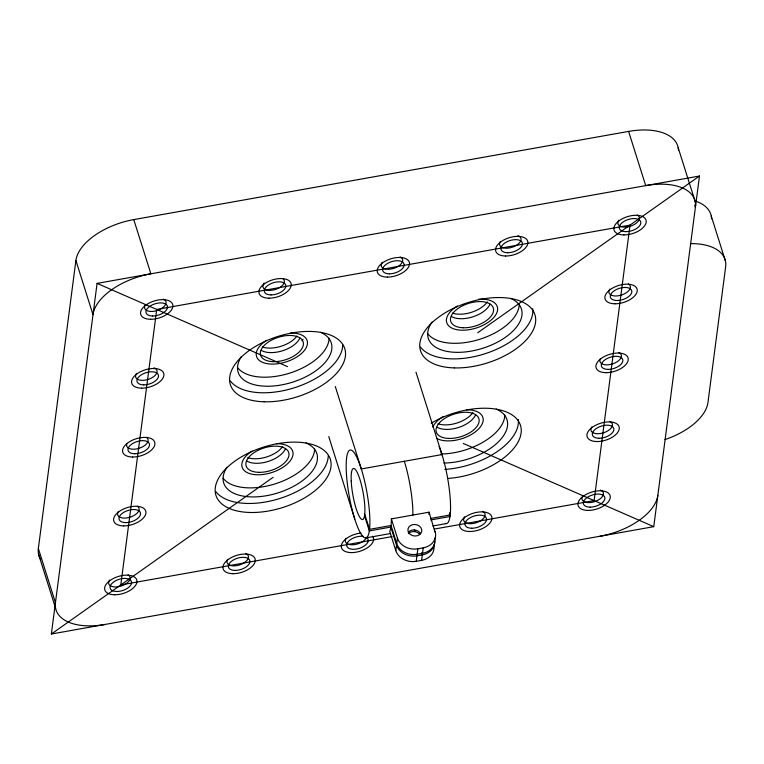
<?xml version="1.0" encoding="UTF-8"?>
<svg xmlns="http://www.w3.org/2000/svg" width="764" height="764" viewBox="0 0 764 764"><rect width="100%" height="100%" fill="white"/><g stroke="black" fill="none" stroke-linecap="round" stroke-linejoin="round"><path stroke-width="1.15" d="M40.626 559.353A55.791 29.481 -17.5 0 1 38.353 548.504L75.903 260.486A55.791 29.481 -17.5 0 1 133.776 219.593L628.61 131.408A55.791 29.481 -17.5 0 1 678.461 150.355M51.36 634.015L97.085 283.387L699.48 176.035L653.755 526.663L51.36 634.015L273.12 477.309M433.79 545.152A16.741 13.8 7.4 0 1 421.604 560.356L416.227 561.311A16.741 13.8 7.4 0 1 395.819 550.634L396.535 545.152L390.824 527.064L369.318 530.904L364.543 515.757M434.706 538.114A16.741 13.8 7.4 0 1 422.521 553.308L417.144 554.263A16.741 13.8 7.4 0 1 396.736 543.586L397.452 538.114L391.388 518.899L429.043 512.186L435.012 532.088M416.227 561.311L416.943 555.829A16.741 13.8 7.4 0 1 396.535 545.152M417.144 554.263L417.86 548.791A16.741 13.8 7.4 0 1 397.452 538.114M421.604 560.356L422.32 554.874L421.642 552.725M422.521 553.308L423.237 547.826A16.741 13.8 7.4 0 0 435.098 531.4M477.72 332.741L699.48 176.035M430.944 518.393L450.197 514.965L449.518 512.797M430.743 519.959L449.996 516.521L449.308 514.363M365.574 537.971A44.627 9.034 79.9 0 0 362.174 471.846A44.627 9.034 79.9 0 0 346.34 472.19A44.627 9.034 79.9 0 0 365.574 537.971L390.509 533.53M432.968 525.957L446.252 523.588M392.104 536.595L120.798 584.947L156.725 309.449L630.042 225.103L594.115 500.601L434.382 529.06M417.86 548.791L423.237 547.826M416.943 555.829L422.32 554.874A16.741 13.8 7.4 0 0 434.496 539.67M97.085 283.387L287.56 366.624M463.28 443.426L653.755 526.663M38.506 554.043L55.591 608.249M711.255 216.069L725.494 261.24M678.155 147.595L695.25 201.801M694.686 205.077L695.402 207.34A55.791 29.481 -17.5 0 0 645.695 185.614L628.61 131.408M415.979 372.144L441.974 454.58L361.296 468.953L335.3 386.517M414.327 529.528L414.986 531.629M396.736 543.586L391.034 525.508L369.518 529.337L364.743 514.191M395.819 550.634L389.755 531.419A44.627 9.034 79.9 0 0 391.388 518.899M328.768 436.607L354.763 519.043M133.776 219.593L150.871 273.798A55.791 29.481 -17.5 0 0 92.998 314.692L75.903 260.486M38.353 548.504L55.438 602.71A55.791 29.481 -17.5 0 0 105.145 624.436M690.589 243.63A55.791 29.481 -17.5 0 1 725.647 266.779L707.951 402.513A55.791 29.481 -17.5 0 1 665.043 439.558M694.696 200.846A55.791 29.481 -17.5 0 1 711.561 218.838M320.508 332.292A48.82 25.795 -17.5 0 1 320.488 367.083A48.82 25.795 -17.5 0 1 259.645 385.744A48.82 25.795 -17.5 0 1 241.405 356.559M296.986 336.055A22.318 11.794 -17.5 0 1 262.262 346.98M306.077 442.977A48.82 25.795 -17.5 0 1 306.058 477.767A48.82 25.795 -17.5 0 1 245.215 496.428A48.82 25.795 -17.5 0 1 226.965 467.243M282.737 446.472A22.318 11.794 -17.5 0 1 247.832 457.665M510.677 298.399A48.82 25.795 -17.5 0 1 510.4 333.41A48.82 25.795 -17.5 0 1 449.175 351.765A48.82 25.795 -17.5 0 1 432.023 321.988M487.337 301.904A22.318 11.794 -17.5 0 1 452.422 313.097M496.237 409.093A48.82 25.795 -17.5 0 1 499.083 441.153A48.82 25.795 -17.5 0 1 443.75 463.032M472.897 412.589A22.318 11.794 -17.5 0 1 437.992 423.781M466.479 409.81A26.501 14 -17.5 0 1 477.834 429.75A26.501 14 -17.5 0 1 436.531 438.259M432.816 427.124A26.501 14 -17.5 0 1 442.986 416.676M475.6 414.833A22.318 11.794 -17.5 0 1 458.467 427.506A22.318 11.794 -17.5 0 1 437.008 427.191M478.579 299.221A26.501 14 -17.5 0 1 494.575 316.544A26.501 14 -17.5 0 1 454.943 329.246A26.501 14 -17.5 0 1 457.426 305.992M490.03 304.139A22.318 11.794 -17.5 0 1 472.897 316.821A22.318 11.794 -17.5 0 1 451.438 316.506M303.041 339.235A26.501 14 -17.5 0 1 302.047 340.763M290.75 333.008A26.501 14 -17.5 0 1 303.747 351.239A26.501 14 -17.5 0 1 264.611 363.081A26.501 14 -17.5 0 1 266.541 340.333M299.87 338.032A22.318 11.794 -17.5 0 1 282.737 350.714A22.318 11.794 -17.5 0 1 261.278 350.389M276.32 443.693A26.501 14 -17.5 0 1 289.317 461.924A26.501 14 -17.5 0 1 250.181 473.766A26.501 14 -17.5 0 1 252.11 451.018M285.44 448.716A22.318 11.794 -17.5 0 1 268.307 461.399A22.318 11.794 -17.5 0 1 246.848 461.074M431.23 423.189A59.974 31.696 -17.5 0 1 520.494 425.443A59.974 31.696 -17.5 0 1 448.449 478.388M657.842 495.359A55.791 29.481 -17.5 0 1 599.969 536.252M328.262 455.602A59.974 31.696 -17.5 0 1 280.321 498.338A59.974 31.696 -17.5 0 1 215.859 491.634M314.625 448.926A48.82 25.795 -17.5 0 1 275.603 483.707A48.82 25.795 -17.5 0 1 223.136 478.254M518.288 419.398A59.974 31.696 -17.5 0 1 444.849 469.411M504.784 415.033A48.82 25.795 -17.5 0 1 440.904 453.997M342.692 344.917A59.974 31.696 -17.5 0 1 294.751 387.654A59.974 31.696 -17.5 0 1 230.289 380.949M329.055 338.242A48.82 25.795 -17.5 0 1 290.034 373.023A48.82 25.795 -17.5 0 1 237.566 367.57M532.728 308.713A59.974 31.696 -17.5 0 1 486.945 353.092A59.974 31.696 -17.5 0 1 420.448 347.057M519.214 304.349A48.82 25.795 -17.5 0 1 480.203 339.14A48.82 25.795 -17.5 0 1 427.725 333.677M637.281 215.037A11.154 5.892 -17.5 0 1 636.393 223.088A11.154 5.892 -17.5 0 1 622.526 226.965A11.154 5.892 -17.5 0 1 618.821 220.194M628.304 283.912A11.154 5.892 -17.5 0 1 627.406 291.963A11.154 5.892 -17.5 0 1 613.549 295.84A11.154 5.892 -17.5 0 1 609.844 289.069M128.037 574.881A11.154 5.892 -17.5 0 1 127.149 582.942A11.154 5.892 -17.5 0 1 113.292 586.809A11.154 5.892 -17.5 0 1 109.586 580.038M163.486 299.154A11.154 5.892 -17.5 0 1 163.591 307.004A11.154 5.892 -17.5 0 1 149.868 311.406A11.154 5.892 -17.5 0 1 145.208 305.008M146.44 437.4A11.154 5.892 -17.5 0 1 139.21 448.277A11.154 5.892 -17.5 0 1 126.805 443.693M153.984 367.818A11.154 5.892 -17.5 0 1 154.767 375.726A11.154 5.892 -17.5 0 1 140.662 380.252A11.154 5.892 -17.5 0 1 136.527 373.415M137.453 506.274A11.154 5.892 -17.5 0 1 129.46 517.381A11.154 5.892 -17.5 0 1 118.267 511.632M609.853 421.422A11.154 5.892 -17.5 0 1 609.796 429.425A11.154 5.892 -17.5 0 1 595.796 433.618A11.154 5.892 -17.5 0 1 591.88 426.818M618.84 352.548A11.154 5.892 -17.5 0 1 612.9 363.798A11.154 5.892 -17.5 0 1 600.313 358.879M600.351 490.096A11.154 5.892 -17.5 0 1 601.297 497.851A11.154 5.892 -17.5 0 1 587.478 502.578A11.154 5.892 -17.5 0 1 582.598 496.161M400.145 256.971A11.154 5.892 -17.5 0 1 400.078 264.974A11.154 5.892 -17.5 0 1 386.087 269.176A11.154 5.892 -17.5 0 1 382.162 262.367M517.944 235.684A11.154 5.892 -17.5 0 1 518.899 243.439A11.154 5.892 -17.5 0 1 505.08 248.166A11.154 5.892 -17.5 0 1 500.2 241.749M282.728 278.554A11.154 5.892 -17.5 0 1 280.856 286.777A11.154 5.892 -17.5 0 1 266.923 290.1A11.154 5.892 -17.5 0 1 264.182 282.986M245.884 553.566A11.154 5.892 -17.5 0 1 245.989 561.416A11.154 5.892 -17.5 0 1 232.266 565.818A11.154 5.892 -17.5 0 1 227.615 559.42M482.542 511.383A11.154 5.892 -17.5 0 1 482.485 519.386A11.154 5.892 -17.5 0 1 468.494 523.588A11.154 5.892 -17.5 0 1 464.569 516.779M366.567 537.254A11.154 5.892 -17.5 0 1 352.949 544.78A11.154 5.892 -17.5 0 1 345.939 538.334M372.641 536.261A16.741 8.843 -17.5 0 1 360.073 551.226A16.741 8.843 -17.5 0 1 341.279 546.098A16.741 8.843 -17.5 0 1 360.961 533.071M404.318 461.284A44.627 9.034 79.9 0 1 412.904 515.06M439.09 446.51A44.627 9.034 79.9 0 1 450.101 497.03A44.627 9.034 79.9 0 1 445.297 523.388M408.358 533.597A6.971 5.749 7.4 0 1 419.799 534.428M408.282 532.365A6.971 5.749 7.4 0 1 414.68 529.996A6.971 5.749 7.4 0 1 420.506 533.664M429.043 512.186A44.627 9.034 79.9 0 1 428.996 514.42M366.558 537.484A11.154 5.892 -17.5 0 1 359.452 548.323A11.154 5.892 -17.5 0 1 346.875 543.93A11.154 5.892 -17.5 0 1 363.33 536.357M448.86 438.44A22.318 11.794 -17.5 0 0 479.038 419.302A22.318 11.794 -17.5 0 0 444.858 418.319A22.318 11.794 -17.5 0 0 448.86 438.44M463.29 327.756A22.318 11.794 -17.5 0 0 493.477 308.618A22.318 11.794 -17.5 0 0 459.298 307.634A22.318 11.794 -17.5 0 0 463.29 327.756M273.13 361.639A22.318 11.794 -17.5 0 0 303.308 342.511A22.318 11.794 -17.5 0 0 269.138 341.518A22.318 11.794 -17.5 0 0 273.13 361.639M258.7 472.324A22.318 11.794 -17.5 0 0 288.878 453.195A22.318 11.794 -17.5 0 0 254.698 452.212A22.318 11.794 -17.5 0 0 258.7 472.324M454.265 367.904A59.974 31.696 -17.5 0 0 535.373 316.477A59.974 31.696 -17.5 0 0 443.521 313.832A59.974 31.696 -17.5 0 0 454.265 367.904M249.675 512.472A59.974 31.696 -17.5 0 0 330.774 461.055A59.974 31.696 -17.5 0 0 238.922 458.4A59.974 31.696 -17.5 0 0 249.675 512.472M264.105 401.788A59.974 31.696 -17.5 0 0 345.213 350.37A59.974 31.696 -17.5 0 0 253.352 347.716A59.974 31.696 -17.5 0 0 264.105 401.788M623.959 234.92A16.741 8.843 -17.5 0 0 646.067 220.29A16.741 8.843 -17.5 0 0 620.091 220.089A16.741 8.843 -17.5 0 0 623.959 234.92M614.982 303.795A16.741 8.843 -17.5 0 0 637.09 289.164A16.741 8.843 -17.5 0 0 611.114 288.964A16.741 8.843 -17.5 0 0 614.982 303.795M114.724 594.774A16.741 8.843 -17.5 0 0 136.823 580.143A16.741 8.843 -17.5 0 0 110.856 579.933A16.741 8.843 -17.5 0 0 114.724 594.774M150.642 319.276A16.741 8.843 -17.5 0 0 172.75 304.645A16.741 8.843 -17.5 0 0 146.774 304.435A16.741 8.843 -17.5 0 0 150.642 319.276M132.678 457.025A16.741 8.843 -17.5 0 0 154.786 442.394A16.741 8.843 -17.5 0 0 128.81 442.184A16.741 8.843 -17.5 0 0 132.678 457.025M141.665 388.15A16.741 8.843 -17.5 0 0 163.773 373.52A16.741 8.843 -17.5 0 0 137.797 373.309A16.741 8.843 -17.5 0 0 141.665 388.15M123.701 525.899A16.741 8.843 -17.5 0 0 145.809 511.269A16.741 8.843 -17.5 0 0 119.833 511.059A16.741 8.843 -17.5 0 0 123.701 525.899M597.018 441.544A16.741 8.843 -17.5 0 0 619.126 426.923A16.741 8.843 -17.5 0 0 593.15 426.713A16.741 8.843 -17.5 0 0 597.018 441.544M605.995 372.67A16.741 8.843 -17.5 0 0 628.104 358.049A16.741 8.843 -17.5 0 0 602.127 357.838A16.741 8.843 -17.5 0 0 605.995 372.67M588.032 510.419A16.741 8.843 -17.5 0 0 610.14 495.798A16.741 8.843 -17.5 0 0 584.164 495.588A16.741 8.843 -17.5 0 0 588.032 510.419M387.3 277.093A16.741 8.843 -17.5 0 0 409.408 262.472A16.741 8.843 -17.5 0 0 383.433 262.262A16.741 8.843 -17.5 0 0 387.3 277.093M505.634 256.007A16.741 8.843 -17.5 0 0 527.743 241.386A16.741 8.843 -17.5 0 0 501.767 241.176A16.741 8.843 -17.5 0 0 505.634 256.007M268.976 298.18A16.741 8.843 -17.5 0 0 291.084 283.559A16.741 8.843 -17.5 0 0 265.108 283.349A16.741 8.843 -17.5 0 0 268.976 298.18M233.049 573.688A16.741 8.843 -17.5 0 0 255.157 559.057A16.741 8.843 -17.5 0 0 229.181 558.847A16.741 8.843 -17.5 0 0 233.049 573.688M469.707 531.505A16.741 8.843 -17.5 0 0 491.815 516.884A16.741 8.843 -17.5 0 0 465.839 516.674A16.741 8.843 -17.5 0 0 469.707 531.505M351.22 480.967A25.938 5.252 79.9 0 0 362.327 519.558A25.938 5.252 79.9 0 0 360.541 481.482A25.938 5.252 79.9 0 0 351.22 480.967M410.411 534.494A6.971 5.749 7.4 0 0 421.709 531.496A6.971 5.749 7.4 0 0 412.436 524.734A6.971 5.749 7.4 0 0 410.411 534.494M116.749 591.498A11.154 5.892 -17.5 0 0 131.484 581.748A11.154 5.892 -17.5 0 0 114.17 581.605A11.154 5.892 -17.5 0 0 116.749 591.498M152.676 316A11.154 5.892 -17.5 0 0 167.412 306.249A11.154 5.892 -17.5 0 0 150.097 306.106A11.154 5.892 -17.5 0 0 152.676 316M134.712 453.749A11.154 5.892 -17.5 0 0 149.448 443.999A11.154 5.892 -17.5 0 0 132.134 443.855A11.154 5.892 -17.5 0 0 134.712 453.749M143.689 384.875A11.154 5.892 -17.5 0 0 158.425 375.124A11.154 5.892 -17.5 0 0 141.111 374.981A11.154 5.892 -17.5 0 0 143.689 384.875M125.726 522.624A11.154 5.892 -17.5 0 0 140.461 512.873A11.154 5.892 -17.5 0 0 123.147 512.73A11.154 5.892 -17.5 0 0 125.726 522.624M599.043 438.269A11.154 5.892 -17.5 0 0 613.779 428.518A11.154 5.892 -17.5 0 0 596.464 428.384A11.154 5.892 -17.5 0 0 599.043 438.269M617.006 300.519A11.154 5.892 -17.5 0 0 631.742 290.769A11.154 5.892 -17.5 0 0 614.428 290.635A11.154 5.892 -17.5 0 0 617.006 300.519M608.029 369.394A11.154 5.892 -17.5 0 0 622.765 359.643A11.154 5.892 -17.5 0 0 605.441 359.51A11.154 5.892 -17.5 0 0 608.029 369.394M625.983 231.645A11.154 5.892 -17.5 0 0 640.729 221.894A11.154 5.892 -17.5 0 0 623.405 221.761A11.154 5.892 -17.5 0 0 625.983 231.645M590.066 507.143A11.154 5.892 -17.5 0 0 604.801 497.393A11.154 5.892 -17.5 0 0 587.487 497.259A11.154 5.892 -17.5 0 0 590.066 507.143M389.325 273.827A11.154 5.892 -17.5 0 0 404.07 264.067A11.154 5.892 -17.5 0 0 386.746 263.933A11.154 5.892 -17.5 0 0 389.325 273.827M507.659 252.731A11.154 5.892 -17.5 0 0 522.395 242.981A11.154 5.892 -17.5 0 0 505.08 242.847A11.154 5.892 -17.5 0 0 507.659 252.731M271 294.914A11.154 5.892 -17.5 0 0 285.736 285.153A11.154 5.892 -17.5 0 0 268.422 285.02A11.154 5.892 -17.5 0 0 271 294.914M235.073 570.412A11.154 5.892 -17.5 0 0 249.809 560.661A11.154 5.892 -17.5 0 0 232.495 560.518A11.154 5.892 -17.5 0 0 235.073 570.412M471.732 528.239A11.154 5.892 -17.5 0 0 486.467 518.479A11.154 5.892 -17.5 0 0 469.153 518.345A11.154 5.892 -17.5 0 0 471.732 528.239"/></g></svg>
